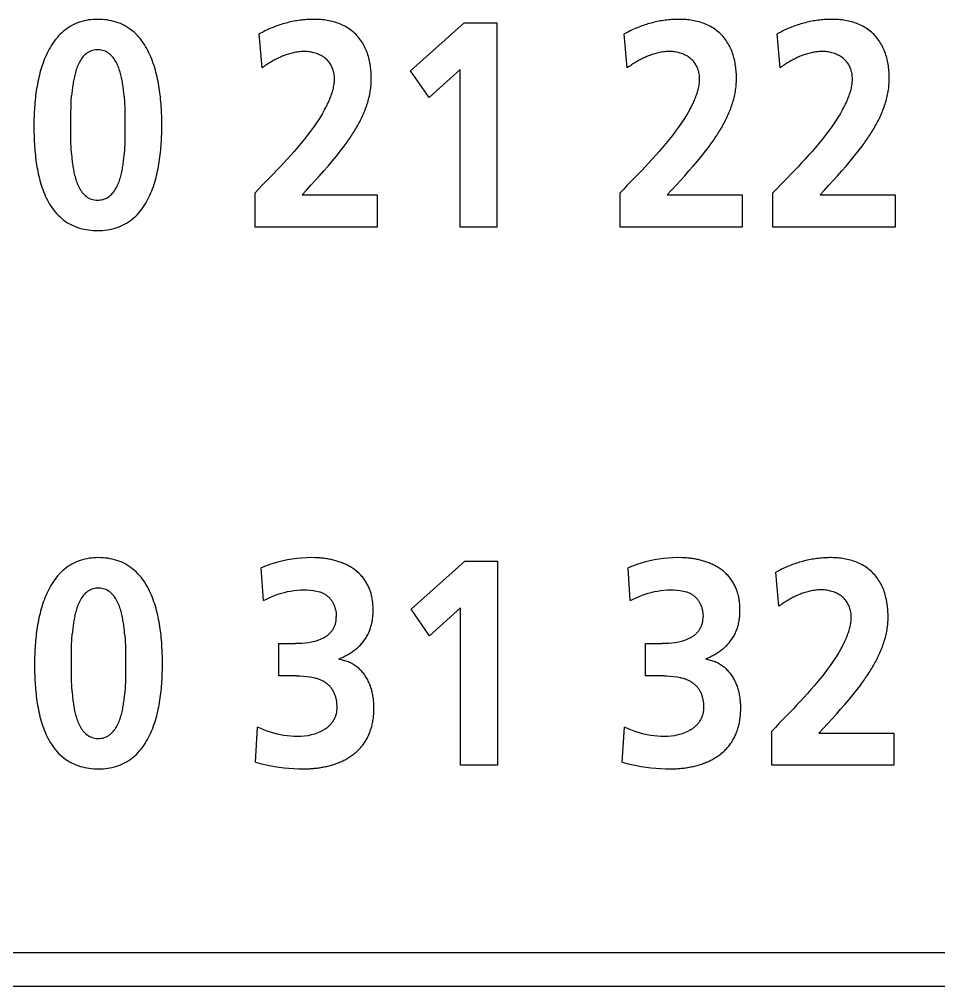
# Model space of a CAD drawing. Extents: x 168 to 388, y 259 to 356.
# Drawn here: x 307.8 to 315.9, y 321.17 to 329.69 of the extents above; entities that cross this region are included whole.
import ezdxf

# ---------------------------------------------------------------- set-up
doc = ezdxf.new("R2010")
doc.units = 0
doc.header["$MEASUREMENT"] = 0
doc.layers.get('0').update_dxf_attribs({"linetype": 'CONTINUOUS'})

msp = doc.modelspace()

# ---------------------------------------------------------------- linework, layer by layer
at = {"color": 7, "linetype": 'Continuous'}
for p, q in [((311.2454, 329.2401), (311.7188, 329.663)), ((311.7188, 329.663), (312.0064, 329.663)), ((312.0064, 329.663), (312.0064, 327.8633)), ((309.9363, 329.2659), (309.9108, 329.565)), ((313.1547, 329.2659), (313.1292, 329.565)), ((314.5017, 329.2659), (314.4762, 329.565)), ((311.4077, 329.0055), (311.2454, 329.2401)), ((311.6816, 329.253), (311.4077, 329.0055)), ((311.6816, 327.8633), (311.6816, 329.253)), ((308.2542, 328.9723), (308.2578, 329.0236)), ((308.7205, 329.0147), (308.7238, 328.9634)), ((308.2506, 328.8696), (308.252, 328.921)), ((308.252, 328.921), (308.2542, 328.9723)), ((308.7238, 328.9634), (308.726, 328.9121)), ((308.726, 328.9121), (308.7272, 328.8607)), ((310.4879, 328.8982), (310.4651, 328.8586)), ((313.7063, 328.8982), (313.6835, 328.8586)), ((308.2499, 328.7669), (308.25, 328.8183)), ((308.25, 328.8183), (308.2506, 328.8696)), ((308.7272, 328.8607), (308.7277, 328.8093)), ((310.441, 328.8199), (310.4157, 328.7818)), ((310.4651, 328.8586), (310.441, 328.8199)), ((313.6594, 328.8199), (313.6342, 328.7818)), ((313.6835, 328.8586), (313.6594, 328.8199)), ((315.0063, 328.8197), (314.9811, 328.7817)), ((315.0305, 328.8585), (315.0063, 328.8197)), ((315.0533, 328.8981), (315.0305, 328.8585)), ((308.2499, 328.7155), (308.2499, 328.7669)), ((308.7277, 328.8093), (308.7278, 328.758)), ((308.7278, 328.758), (308.7277, 328.7066)), ((310.3896, 328.7444), (310.3626, 328.7075)), ((310.4157, 328.7818), (310.3896, 328.7444)), ((313.608, 328.7444), (313.581, 328.7075)), ((313.6342, 328.7818), (313.608, 328.7444)), ((314.9549, 328.7443), (314.9279, 328.7074)), ((314.9811, 328.7817), (314.9549, 328.7443)), ((308.2503, 328.6641), (308.2499, 328.7155)), ((308.2513, 328.6128), (308.2503, 328.6641)), ((308.7272, 328.6552), (308.7261, 328.6039)), ((308.7277, 328.7066), (308.7272, 328.6552)), ((310.3349, 328.6712), (310.3065, 328.6354)), ((310.3626, 328.7075), (310.3349, 328.6712)), ((313.5533, 328.6712), (313.5249, 328.6354)), ((313.581, 328.7075), (313.5533, 328.6712)), ((314.9002, 328.6711), (314.8718, 328.6353)), ((314.9279, 328.7074), (314.9002, 328.6711)), ((308.2532, 328.5615), (308.2513, 328.6128)), ((308.2563, 328.5102), (308.2532, 328.5615)), ((308.7261, 328.6039), (308.724, 328.5525)), ((310.2483, 328.565), (310.2185, 328.5304)), ((310.2777, 328.6), (310.2483, 328.565)), ((310.3065, 328.6354), (310.2777, 328.6)), ((310.626, 328.5313), (310.6603, 328.5766)), ((313.4667, 328.565), (313.4369, 328.5304)), ((313.4961, 328.6), (313.4667, 328.565)), ((313.5249, 328.6354), (313.4961, 328.6)), ((313.8445, 328.5313), (313.8787, 328.5766)), ((314.8136, 328.5649), (314.7838, 328.5303)), ((314.843, 328.5999), (314.8136, 328.5649)), ((314.8718, 328.6353), (314.843, 328.5999)), ((315.1913, 328.5314), (315.2255, 328.5766)), ((308.724, 328.5525), (308.7206, 328.5013)), ((310.1883, 328.4962), (310.1577, 328.4622)), ((310.2185, 328.5304), (310.1883, 328.4962)), ((310.5548, 328.4431), (310.5908, 328.4869)), ((310.5908, 328.4869), (310.626, 328.5313)), ((313.4067, 328.4962), (313.3761, 328.4622)), ((313.4369, 328.5304), (313.4067, 328.4962)), ((313.7732, 328.4431), (313.8092, 328.4869)), ((313.8092, 328.4869), (313.8445, 328.5313)), ((314.7535, 328.4961), (314.723, 328.4621)), ((314.7838, 328.5303), (314.7535, 328.4961)), ((315.12, 328.4431), (315.156, 328.4869)), ((315.156, 328.4869), (315.1913, 328.5314)), ((310.0957, 328.3952), (310.0643, 328.362)), ((310.1268, 328.4286), (310.0957, 328.3952)), ((310.1577, 328.4622), (310.1268, 328.4286)), ((310.4807, 328.3572), (310.518, 328.3999)), ((310.518, 328.3999), (310.5548, 328.4431)), ((313.3141, 328.3952), (313.2827, 328.362)), ((313.3453, 328.4286), (313.3141, 328.3952)), ((313.3761, 328.4622), (313.3453, 328.4286)), ((313.6991, 328.3572), (313.7364, 328.3999)), ((313.7364, 328.3999), (313.7732, 328.4431)), ((314.6609, 328.3951), (314.6296, 328.3619)), ((314.6921, 328.4285), (314.6609, 328.3951)), ((314.723, 328.4621), (314.6921, 328.4285)), ((315.0459, 328.3573), (315.0832, 328.4)), ((315.0832, 328.4), (315.12, 328.4431)), ((310.0327, 328.329), (310.001, 328.2962)), ((310.0643, 328.362), (310.0327, 328.329)), ((310.4048, 328.2729), (310.4429, 328.3149)), ((310.4429, 328.3149), (310.4807, 328.3572)), ((313.2512, 328.329), (313.2194, 328.2962)), ((313.2827, 328.362), (313.2512, 328.329)), ((313.6232, 328.2729), (313.6613, 328.3149)), ((313.6613, 328.3149), (313.6991, 328.3572)), ((314.598, 328.3289), (314.5662, 328.2961)), ((314.6296, 328.3619), (314.598, 328.3289)), ((314.9699, 328.273), (315.0081, 328.315)), ((315.0081, 328.315), (315.0459, 328.3573)), ((309.9372, 328.2308), (309.9055, 328.1979)), ((309.9691, 328.2635), (309.9372, 328.2308)), ((310.001, 328.2962), (309.9691, 328.2635)), ((310.3281, 328.1893), (310.3665, 328.2311)), ((310.3665, 328.2311), (310.4048, 328.2729)), ((313.1556, 328.2308), (313.1239, 328.1979)), ((313.1875, 328.2635), (313.1556, 328.2308)), ((313.2194, 328.2962), (313.1875, 328.2635)), ((313.5465, 328.1893), (313.5849, 328.2311)), ((313.5849, 328.2311), (313.6232, 328.2729)), ((314.5023, 328.2308), (314.4706, 328.1979)), ((314.5342, 328.2634), (314.5023, 328.2308)), ((314.5662, 328.2961), (314.5342, 328.2634)), ((314.8933, 328.1894), (314.9316, 328.2311)), ((314.9316, 328.2311), (314.9699, 328.273)), ((309.9055, 328.1979), (309.8739, 328.1649)), ((309.8739, 327.8633), (309.8739, 328.1649)), ((310.2891, 328.147), (310.3281, 328.1893)), ((310.2891, 328.147), (310.9502, 328.147)), ((310.9502, 328.147), (310.9502, 327.8633)), ((313.1239, 328.1979), (313.0923, 328.1649)), ((313.0923, 327.8633), (313.0923, 328.1649)), ((313.5075, 328.147), (313.5465, 328.1893)), ((313.5075, 328.147), (314.1686, 328.147)), ((314.1686, 328.147), (314.1686, 327.8633)), ((314.4706, 328.1979), (314.439, 328.1649)), ((314.439, 327.8633), (314.439, 328.1649)), ((314.8542, 328.147), (314.8933, 328.1894)), ((314.8542, 328.147), (315.5156, 328.147)), ((315.5156, 328.147), (315.5156, 327.8633)), ((310.9502, 327.8633), (309.8739, 327.8633)), ((312.0064, 327.8633), (311.6816, 327.8633)), ((314.1686, 327.8633), (313.0923, 327.8633)), ((315.5156, 327.8633), (314.439, 327.8633)), ((310.0437, 324.9001), (310.005, 324.8877)), ((310.0827, 324.911), (310.0437, 324.9001)), ((310.1222, 324.9205), (310.0827, 324.911)), ((310.1615, 324.9285), (310.1222, 324.9205)), ((310.2016, 324.9353), (310.1615, 324.9285)), ((310.2418, 324.9406), (310.2016, 324.9353)), ((310.283, 324.9446), (310.2418, 324.9406)), ((310.3235, 324.9472), (310.283, 324.9446)), ((310.3641, 324.9485), (310.3235, 324.9472)), ((310.4046, 324.9482), (310.3641, 324.9485)), ((311.2499, 324.4947), (311.7233, 324.9176)), ((311.7233, 324.9176), (312.0109, 324.9176)), ((312.0109, 324.9176), (312.0109, 323.1178)), ((313.2769, 324.9001), (313.2383, 324.8877)), ((313.316, 324.911), (313.2769, 324.9001)), ((313.3554, 324.9205), (313.316, 324.911)), ((313.3948, 324.9285), (313.3554, 324.9205)), ((313.4348, 324.9353), (313.3948, 324.9285)), ((313.475, 324.9406), (313.4348, 324.9353)), ((313.5162, 324.9446), (313.475, 324.9406)), ((313.5567, 324.9472), (313.5162, 324.9446)), ((313.5973, 324.9485), (313.5567, 324.9472)), ((313.6379, 324.9482), (313.5973, 324.9485)), ((309.9669, 324.8737), (309.9294, 324.8583)), ((309.948, 324.5694), (309.9294, 324.8583)), ((310.005, 324.8877), (309.9669, 324.8737)), ((313.2001, 324.8737), (313.1626, 324.8583)), ((313.1812, 324.5694), (313.1626, 324.8583)), ((313.2383, 324.8877), (313.2001, 324.8737)), ((314.4914, 324.5205), (314.4659, 324.8195)), ((310.0793, 324.6268), (310.1064, 324.6352)), ((310.1064, 324.6352), (310.1339, 324.6427)), ((310.1339, 324.6427), (310.1616, 324.6491)), ((310.1616, 324.6491), (310.1892, 324.6544)), ((310.1892, 324.6544), (310.2174, 324.6586)), ((310.2174, 324.6586), (310.2457, 324.6618)), ((310.2457, 324.6618), (310.274, 324.6639)), ((310.274, 324.6639), (310.3025, 324.6648)), ((310.3025, 324.6648), (310.3309, 324.6645)), ((310.3309, 324.6645), (310.3593, 324.6627)), ((310.3593, 324.6627), (310.3876, 324.6592)), ((310.3876, 324.6592), (310.4155, 324.6536)), ((310.4155, 324.6536), (310.4429, 324.6458)), ((313.3125, 324.6268), (313.3396, 324.6352)), ((313.3396, 324.6352), (313.3671, 324.6427)), ((313.3671, 324.6427), (313.3949, 324.6491)), ((313.3949, 324.6491), (313.4224, 324.6544)), ((313.4224, 324.6544), (313.4506, 324.6586)), ((313.4506, 324.6586), (313.4789, 324.6618)), ((313.4789, 324.6618), (313.5073, 324.6639)), ((313.5073, 324.6639), (313.5355, 324.6648)), ((313.5355, 324.6648), (313.564, 324.6645)), ((313.564, 324.6645), (313.5924, 324.6628)), ((313.5924, 324.6628), (313.6207, 324.6592)), ((313.6207, 324.6592), (313.6486, 324.6536)), ((313.6486, 324.6536), (313.6759, 324.6458)), ((309.9492, 324.5701), (309.9744, 324.5832)), ((309.9744, 324.5832), (310.0001, 324.5955)), ((310.0001, 324.5955), (310.0262, 324.6069)), ((310.0262, 324.6069), (310.0527, 324.6174)), ((310.0527, 324.6174), (310.0793, 324.6268)), ((313.1824, 324.5701), (313.2077, 324.5832)), ((313.2077, 324.5832), (313.2333, 324.5955)), ((313.2333, 324.5955), (313.2594, 324.6069)), ((313.2594, 324.6069), (313.2859, 324.6174)), ((313.2859, 324.6174), (313.3125, 324.6268)), ((310.5856, 324.4843), (310.5894, 324.4561)), ((311.4125, 324.26), (311.2499, 324.4947)), ((311.6861, 324.5076), (311.4125, 324.26)), ((311.6861, 323.1178), (311.6861, 324.5076)), ((313.8188, 324.4843), (313.8226, 324.4561)), ((310.5894, 324.4561), (310.5905, 324.4277)), ((313.8226, 324.4561), (313.8237, 324.4277)), ((308.2575, 324.1755), (308.2598, 324.2269)), ((308.2598, 324.2269), (308.2633, 324.2781)), ((308.726, 324.2692), (308.7293, 324.2179)), ((308.7293, 324.2179), (308.7315, 324.1666)), ((310.4003, 324.2107), (310.3726, 324.2039)), ((310.4275, 324.2191), (310.4003, 324.2107)), ((310.454, 324.2296), (310.4275, 324.2191)), ((310.4794, 324.2422), (310.454, 324.2296)), ((313.6332, 324.2106), (313.6055, 324.2039)), ((313.6604, 324.2191), (313.6332, 324.2106)), ((313.6869, 324.2295), (313.6604, 324.2191)), ((313.7124, 324.2422), (313.6869, 324.2295)), ((308.2556, 324.0728), (308.2561, 324.1242)), ((308.2561, 324.1242), (308.2575, 324.1755)), ((308.7315, 324.1666), (308.7327, 324.1153)), ((310.0827, 323.9068), (310.0827, 324.1905)), ((310.0827, 324.1905), (310.2312, 324.1905)), ((310.2597, 324.1909), (310.2312, 324.1905)), ((310.2881, 324.1924), (310.2597, 324.1909)), ((310.3164, 324.195), (310.2881, 324.1924)), ((310.3447, 324.1988), (310.3164, 324.195)), ((310.3726, 324.2039), (310.3447, 324.1988)), ((313.3156, 323.9068), (313.3156, 324.1905)), ((313.3156, 324.1905), (313.4641, 324.1905)), ((313.4925, 324.1909), (313.4641, 324.1905)), ((313.521, 324.1924), (313.4925, 324.1909)), ((313.5493, 324.195), (313.521, 324.1924)), ((313.5775, 324.1988), (313.5493, 324.195)), ((313.6055, 324.2039), (313.5775, 324.1988)), ((315.043, 324.1528), (315.0202, 324.1132)), ((308.2554, 324.0214), (308.2556, 324.0728)), ((308.7327, 324.1153), (308.7332, 324.0639)), ((308.7332, 324.0639), (308.7333, 324.0125)), ((314.9961, 324.0744), (314.9709, 324.0364)), ((315.0202, 324.1132), (314.9961, 324.0744)), ((308.2554, 323.9701), (308.2554, 324.0214)), ((308.2558, 323.9187), (308.2554, 323.9701)), ((308.7332, 323.9611), (308.7327, 323.9098)), ((308.7333, 324.0125), (308.7332, 323.9611)), ((314.9177, 323.9621), (314.89, 323.9258)), ((314.9447, 323.9989), (314.9177, 323.9621)), ((314.9709, 324.0364), (314.9447, 323.9989)), ((308.2568, 323.8673), (308.2558, 323.9187)), ((308.2587, 323.816), (308.2568, 323.8673)), ((308.7327, 323.9098), (308.7316, 323.8584)), ((310.2405, 323.9068), (310.0827, 323.9068)), ((310.2405, 323.9068), (310.2704, 323.9063)), ((310.2704, 323.9063), (310.3006, 323.9046)), ((310.3006, 323.9046), (310.3311, 323.9016)), ((310.3311, 323.9016), (310.3611, 323.8971)), ((310.3611, 323.8971), (310.3908, 323.8908)), ((310.3908, 323.8908), (310.4199, 323.8825)), ((313.4734, 323.9068), (313.3156, 323.9068)), ((313.4734, 323.9068), (313.5033, 323.9063)), ((313.5033, 323.9063), (313.5336, 323.9046)), ((313.5336, 323.9046), (313.5641, 323.9016)), ((313.5641, 323.9016), (313.5941, 323.8971)), ((313.5941, 323.8971), (313.6238, 323.8908)), ((313.6238, 323.8908), (313.6529, 323.8825)), ((314.8617, 323.89), (314.8328, 323.8546)), ((314.89, 323.9258), (314.8617, 323.89)), ((308.2618, 323.7647), (308.2587, 323.816)), ((308.7295, 323.8071), (308.7261, 323.7558)), ((308.7316, 323.8584), (308.7295, 323.8071)), ((314.7736, 323.785), (314.7434, 323.7507)), ((314.8034, 323.8196), (314.7736, 323.785)), ((314.8328, 323.8546), (314.8034, 323.8196)), ((315.1459, 323.7414), (315.1811, 323.7859)), ((315.1811, 323.7859), (315.2154, 323.8311)), ((314.7128, 323.7168), (314.682, 323.6831)), ((314.7434, 323.7507), (314.7128, 323.7168)), ((315.0731, 323.6545), (315.1099, 323.6977)), ((315.1099, 323.6977), (315.1459, 323.7414)), ((314.6194, 323.6165), (314.5878, 323.5835)), ((314.6508, 323.6497), (314.6194, 323.6165)), ((314.682, 323.6831), (314.6508, 323.6497)), ((314.998, 323.5695), (315.0358, 323.6118)), ((315.0358, 323.6118), (315.0731, 323.6545)), ((314.5561, 323.5507), (314.5242, 323.5181)), ((314.5878, 323.5835), (314.5561, 323.5507)), ((314.9216, 323.4856), (314.9599, 323.5275)), ((314.9599, 323.5275), (314.998, 323.5695)), ((309.8784, 323.1463), (309.897, 323.453)), ((309.9249, 323.4412), (309.897, 323.453)), ((309.9531, 323.4301), (309.9249, 323.4412)), ((313.1116, 323.1463), (313.1302, 323.453)), ((313.1581, 323.4412), (313.1302, 323.453)), ((313.1863, 323.4301), (313.1581, 323.4412)), ((314.4606, 323.4525), (314.429, 323.4194)), ((314.4923, 323.4854), (314.4606, 323.4525)), ((314.5242, 323.5181), (314.4923, 323.4854)), ((314.8442, 323.4015), (314.8832, 323.4439)), ((314.8832, 323.4439), (314.9216, 323.4856)), ((309.9816, 323.4197), (309.9531, 323.4301)), ((310.0104, 323.4102), (309.9816, 323.4197)), ((310.0394, 323.4016), (310.0104, 323.4102)), ((310.0688, 323.3939), (310.0394, 323.4016)), ((310.0983, 323.3872), (310.0688, 323.3939)), ((310.1281, 323.3816), (310.0983, 323.3872)), ((310.1587, 323.377), (310.1281, 323.3816)), ((310.1888, 323.3737), (310.1587, 323.377)), ((310.2186, 323.3715), (310.1888, 323.3737)), ((310.2489, 323.3705), (310.2186, 323.3715)), ((310.2792, 323.3712), (310.2489, 323.3705)), ((310.3093, 323.3739), (310.2792, 323.3712)), ((310.3393, 323.3786), (310.3093, 323.3739)), ((310.3689, 323.3852), (310.3393, 323.3786)), ((310.398, 323.3937), (310.3689, 323.3852)), ((310.4264, 323.4041), (310.398, 323.3937)), ((310.454, 323.4166), (310.4264, 323.4041)), ((310.4805, 323.4313), (310.454, 323.4166)), ((313.2148, 323.4197), (313.1863, 323.4301)), ((313.2436, 323.4102), (313.2148, 323.4197)), ((313.2726, 323.4016), (313.2436, 323.4102)), ((313.302, 323.3939), (313.2726, 323.4016)), ((313.3315, 323.3872), (313.302, 323.3939)), ((313.3613, 323.3816), (313.3315, 323.3872)), ((313.3919, 323.377), (313.3613, 323.3816)), ((313.422, 323.3737), (313.3919, 323.377)), ((313.4518, 323.3715), (313.422, 323.3737)), ((313.4821, 323.3705), (313.4518, 323.3715)), ((313.5124, 323.3712), (313.4821, 323.3705)), ((313.5425, 323.3739), (313.5124, 323.3712)), ((313.5725, 323.3786), (313.5425, 323.3739)), ((313.6021, 323.3852), (313.5725, 323.3786)), ((313.6311, 323.3937), (313.6021, 323.3852)), ((313.6596, 323.4042), (313.6311, 323.3937)), ((313.6872, 323.4167), (313.6596, 323.4042)), ((313.7137, 323.4314), (313.6872, 323.4167)), ((314.429, 323.1178), (314.429, 323.4194)), ((314.8442, 323.4015), (315.5053, 323.4015)), ((315.5053, 323.4015), (315.5053, 323.1178)), ((309.8784, 323.1463), (309.9184, 323.1345)), ((309.9184, 323.1345), (309.9602, 323.1241)), ((309.9602, 323.1241), (310.0023, 323.1152)), ((310.0023, 323.1152), (310.0448, 323.1077)), ((310.0448, 323.1077), (310.0874, 323.1014)), ((310.0874, 323.1014), (310.1302, 323.0963)), ((312.0109, 323.1178), (311.6861, 323.1178)), ((313.1116, 323.1463), (313.1515, 323.1345)), ((313.1515, 323.1345), (313.1933, 323.1241)), ((313.1933, 323.1241), (313.2354, 323.1152)), ((313.2354, 323.1152), (313.2779, 323.1077)), ((313.2779, 323.1077), (313.3205, 323.1014)), ((313.3205, 323.1014), (313.3633, 323.0962)), ((315.5053, 323.1178), (314.429, 323.1178)), ((310.1302, 323.0963), (310.1731, 323.0922)), ((310.1731, 323.0922), (310.216, 323.0893)), ((310.216, 323.0893), (310.2599, 323.0874)), ((310.2599, 323.0874), (310.3028, 323.0868)), ((310.3028, 323.0868), (310.3457, 323.0878)), ((313.3633, 323.0962), (313.4061, 323.0922)), ((313.4061, 323.0922), (313.4491, 323.0893)), ((313.4491, 323.0893), (313.493, 323.0874)), ((313.493, 323.0874), (313.5361, 323.0868)), ((313.5361, 323.0868), (313.5788, 323.0878)), ((277.9148, 321.4664), (332.2157, 321.4664)), ((332.2157, 321.1667), (277.9148, 321.1667))]:
    msp.add_line(p, q, dxfattribs=at)
for centre, radius, start, end in [((308.4639, 329.2622), 0.4294, 108.4684, 119.35374), ((308.4727, 329.2354), 0.4576, 98.24635, 108.45612), ((308.4868, 329.137), 0.557, 89.83459, 98.22352), ((308.4893, 329.1238), 0.5702, 81.89436, 90.0947), ((308.5007, 329.2041), 0.4891, 72.3365, 81.89133), ((308.5143, 329.2467), 0.4444, 61.81903, 72.33824), ((310.4061, 328.6909), 1.0043, 103.36126, 106.59711), ((310.4015, 328.7105), 0.9842, 100.06025, 103.36209), ((310.3968, 328.7372), 0.957, 96.66723, 100.06278), ((310.3933, 328.7661), 0.9279, 93.2005, 96.66457), ((310.3907, 328.8193), 0.8747, 89.5066, 93.22179), ((310.392, 328.9285), 0.7655, 85.28579, 89.53092), ((310.4005, 329.0323), 0.6613, 80.37307, 85.28715), ((310.4147, 329.1159), 0.5766, 74.73974, 80.37605), ((310.433, 329.1826), 0.5074, 68.34024, 74.74447), ((313.6245, 328.6909), 1.0043, 103.36126, 106.59711), ((313.6199, 328.7105), 0.9842, 100.06025, 103.36209), ((313.6152, 328.7372), 0.957, 96.66723, 100.06278), ((313.6117, 328.7661), 0.9279, 93.2005, 96.66457), ((313.6091, 328.8193), 0.8747, 89.5066, 93.22179), ((313.6104, 328.9285), 0.7655, 85.28579, 89.53092), ((313.6189, 329.0323), 0.6613, 80.37307, 85.28715), ((313.6331, 329.1159), 0.5766, 74.73974, 80.37605), ((313.6514, 329.1826), 0.5074, 68.34024, 74.74447), ((314.9713, 328.6909), 1.0043, 103.34592, 106.582), ((314.9669, 328.7094), 0.9853, 100.04907, 103.34748), ((314.9623, 328.7358), 0.9585, 96.6609, 100.05165), ((314.9588, 328.7648), 0.9292, 93.19941, 96.65775), ((314.9561, 328.8196), 0.8744, 89.50598, 93.22231), ((314.9574, 328.9296), 0.7644, 85.27763, 89.52918), ((314.966, 329.0333), 0.6603, 80.35739, 85.27903), ((314.9801, 329.1163), 0.5761, 74.71947, 80.36036), ((314.9982, 329.1827), 0.5073, 68.31782, 74.72343), ((308.4999, 329.2187), 0.4858, 130.17082, 139.7904), ((308.4698, 329.2538), 0.4396, 119.49308, 130.12482), ((308.5173, 329.255), 0.4356, 50.92318, 61.65142), ((308.4953, 329.228), 0.4705, 40.97778, 50.911), ((310.4065, 328.6849), 1.0101, 116.1725, 119.38956), ((310.4092, 328.6792), 1.0164, 112.96936, 116.16672), ((310.4111, 328.6748), 1.0211, 109.79068, 112.97314), ((310.4096, 328.679), 1.0167, 106.59467, 109.79088), ((310.4534, 329.2341), 0.452, 61.13878, 68.32888), ((310.4716, 329.2671), 0.4143, 53.29846, 61.1424), ((310.4807, 329.2795), 0.3989, 45.13562, 53.28193), ((313.6249, 328.6849), 1.0101, 116.1725, 119.38956), ((313.6276, 328.6792), 1.0164, 112.96936, 116.16672), ((313.6295, 328.6748), 1.0211, 109.79068, 112.97314), ((313.628, 328.679), 1.0167, 106.59467, 109.79088), ((313.6718, 329.2341), 0.452, 61.13878, 68.32888), ((313.69, 329.2671), 0.4143, 53.29846, 61.1424), ((313.6991, 329.2795), 0.3989, 45.13562, 53.28193), ((314.9684, 328.6932), 1.0011, 116.19981, 119.4462), ((314.972, 328.6856), 1.0095, 112.97248, 116.19184), ((314.975, 328.6787), 1.0171, 109.78034, 112.97563), ((314.9743, 328.6806), 1.015, 106.58075, 109.78245), ((315.0186, 329.234), 0.4521, 61.12089, 68.30869), ((315.0367, 329.2668), 0.4146, 53.28433, 61.12277), ((315.0458, 329.2792), 0.3993, 45.12886, 53.26831), ((308.573, 329.1568), 0.5817, 139.77828, 147.81336), ((308.43, 329.1713), 0.557, 32.5832, 40.97466), ((310.4787, 329.2781), 0.4013, 36.98358, 45.08183), ((310.463, 329.2665), 0.4209, 29.2406, 36.96183), ((313.6971, 329.2781), 0.4013, 36.98358, 45.08183), ((313.6814, 329.2665), 0.4209, 29.2406, 36.96183), ((315.0438, 329.2778), 0.4017, 36.98394, 45.07464), ((315.0281, 329.2661), 0.4212, 29.24769, 36.96321), ((308.682, 329.0882), 0.7104, 147.81126, 154.38999), ((308.4811, 329.274), 0.1512, 105.13427, 124.58632), ((308.4866, 329.2502), 0.1756, 88.06292, 104.86146), ((308.4882, 329.2546), 0.1711, 71.35091, 88.52689), ((308.49, 329.2644), 0.1613, 52.60028, 70.84222), ((308.3297, 329.1073), 0.6759, 25.66643, 32.58108), ((310.3092, 328.9978), 0.4125, 89.36411, 95.70834), ((310.31, 329.0734), 0.3369, 81.58974, 89.35653), ((310.4248, 329.245), 0.4646, 22.25092, 29.24548), ((310.3715, 329.2233), 0.5222, 16.02195, 22.24526), ((313.5276, 328.9978), 0.4125, 89.36525, 95.70971), ((313.5284, 329.0734), 0.3369, 81.58961, 89.35686), ((313.6432, 329.245), 0.4646, 22.25092, 29.24548), ((313.5899, 329.2233), 0.5222, 16.02195, 22.24526), ((314.8742, 329.001), 0.4093, 89.18268, 95.59171), ((314.8752, 329.0736), 0.3367, 81.39995, 89.17201), ((314.9901, 329.2448), 0.4648, 22.25877, 29.25126), ((314.937, 329.2231), 0.5222, 16.0302, 22.2542), ((308.8271, 329.0181), 0.8716, 154.35944, 159.74563), ((308.5615, 329.1956), 0.2645, 140.47924, 151.6065), ((308.5007, 329.2453), 0.1859, 124.54876, 140.38253), ((308.469, 329.2368), 0.196, 37.62296, 52.64431), ((308.3974, 329.1816), 0.2864, 27.32997, 37.60744), ((308.1845, 329.0371), 0.8372, 20.11098, 25.69369), ((308.0029, 328.9705), 1.0307, 15.5795, 20.11422), ((310.4578, 328.5734), 0.8662, 117.9235, 120.94442), ((310.4086, 328.6664), 0.7611, 114.48954, 117.92795), ((310.3705, 328.7502), 0.669, 110.58136, 114.49313), ((310.3425, 328.8246), 0.5894, 106.14172, 110.58136), ((310.324, 328.8888), 0.5227, 101.14305, 106.14967), ((310.3146, 328.9351), 0.4754, 95.60763, 101.11224), ((310.3135, 329.0994), 0.3106, 73.10112, 81.52531), ((310.3226, 329.1289), 0.2798, 63.59442, 73.13781), ((310.3368, 329.1573), 0.248, 53.04523, 63.59624), ((310.3514, 329.1769), 0.2235, 41.31474, 53.02085), ((310.3592, 329.1842), 0.2129, 29.20021, 41.24483), ((310.2955, 329.2016), 0.6013, 10.60314, 16.00742), ((313.6763, 328.5733), 0.8664, 117.92263, 120.94309), ((313.627, 328.6663), 0.7612, 114.48977, 117.92772), ((313.5889, 328.7501), 0.6691, 110.58111, 114.49242), ((313.5609, 328.8246), 0.5895, 106.14314, 110.58232), ((313.5424, 328.8888), 0.5227, 101.14316, 106.14956), ((313.533, 328.9351), 0.4754, 95.60763, 101.11224), ((313.5319, 329.0994), 0.3106, 73.10073, 81.52515), ((313.541, 329.1289), 0.2798, 63.59373, 73.13712), ((313.5552, 329.1573), 0.248, 53.0473, 63.59762), ((313.5698, 329.1769), 0.2236, 41.31509, 53.02051), ((313.5776, 329.1841), 0.2129, 29.20374, 41.24722), ((313.5139, 329.2016), 0.6013, 10.60314, 16.00742), ((315.0229, 328.5741), 0.8655, 117.87738, 120.90127), ((314.9737, 328.6673), 0.7601, 114.4396, 117.88259), ((314.9355, 328.7514), 0.6678, 110.52296, 114.4423), ((314.9075, 328.8262), 0.5879, 106.07336, 110.52514), ((314.889, 328.8908), 0.5206, 101.05267, 106.07945), ((314.8797, 328.9372), 0.4733, 95.49279, 101.0226), ((314.8788, 329.099), 0.311, 72.9308, 81.34514), ((314.8881, 329.1289), 0.2797, 63.60744, 72.96277), ((314.9022, 329.1572), 0.2481, 53.06835, 63.61592), ((314.9169, 329.1769), 0.2235, 41.33436, 53.04345), ((314.9248, 329.1842), 0.2128, 29.18616, 41.26415), ((314.8612, 329.2015), 0.601, 10.60951, 16.01631), ((309.208, 328.8938), 1.2726, 164.106, 167.77857), ((309.0112, 328.9499), 1.0679, 159.73554, 164.11218), ((308.8281, 329.0747), 0.5579, 158.98821, 164.26467), ((308.6679, 329.1367), 0.3861, 151.42399, 159.04724), ((308.2902, 329.1253), 0.4075, 20.22118, 27.4431), ((308.1296, 329.0652), 0.5789, 15.22603, 20.31008), ((307.7963, 328.9125), 1.2453, 11.8451, 15.59832), ((310.5697, 328.3935), 1.0782, 123.553, 125.97698), ((310.5205, 328.469), 0.988, 120.95014, 123.59869), ((310.3531, 329.1811), 0.2198, 17.21465, 29.12213), ((310.3263, 329.173), 0.2478, 6.59757, 17.15956), ((310.1699, 329.178), 0.7291, 6.15013, 10.60764), ((310.1365, 329.1736), 0.7628, 1.95556, 6.21582), ((313.7882, 328.3931), 1.0785, 123.5512, 125.97449), ((313.739, 328.4687), 0.9883, 120.94875, 123.59662), ((313.5715, 329.1811), 0.2198, 17.21569, 29.1234), ((313.5447, 329.173), 0.2478, 6.59969, 17.16236), ((313.3883, 329.178), 0.7291, 6.15013, 10.60764), ((313.3549, 329.1736), 0.7628, 1.95556, 6.21582), ((315.1358, 328.3925), 1.0794, 123.51631, 125.97673), ((315.0851, 328.4704), 0.9863, 120.90715, 123.56051), ((314.9186, 329.1811), 0.2197, 17.19414, 29.10734), ((314.8917, 329.173), 0.2478, 6.57772, 17.14085), ((314.7359, 329.178), 0.7284, 6.15103, 10.61243), ((314.7029, 329.1735), 0.7617, 1.95136, 6.21757), ((309.4292, 328.8453), 1.499, 167.75773, 170.87557), ((309.2414, 328.9741), 0.9835, 168.14511, 171.13784), ((309.0102, 329.0233), 0.7471, 164.2558, 168.19552), ((307.9362, 329.0126), 0.7794, 11.45232, 15.22891), ((307.7139, 328.9668), 1.0063, 8.56703, 11.49171), ((307.5456, 328.8595), 1.5015, 8.74518, 11.85798), ((310.2175, 329.1709), 0.3569, 350.25582, 357.59221), ((310.2833, 329.1681), 0.2911, 357.60621, 6.59657), ((310.1558, 329.1742), 0.7434, 357.58584, 1.95744), ((313.4359, 329.1709), 0.3569, 350.25695, 357.59357), ((313.5017, 329.1681), 0.2911, 357.60598, 6.5968), ((313.3743, 329.1742), 0.7434, 357.58584, 1.95744), ((314.7827, 329.1709), 0.3571, 350.24024, 357.57366), ((314.8486, 329.1681), 0.2912, 357.58682, 6.57535), ((314.7223, 329.1742), 0.7423, 357.57468, 1.95246), ((309.6528, 328.8093), 1.7255, 170.87434, 173.58293), ((309.8165, 328.8963), 1.5639, 173.45084, 175.33285), ((309.5197, 328.9306), 1.2651, 171.13519, 173.46177), ((307.4278, 328.9235), 1.2957, 6.30259, 8.57418), ((307.2879, 328.8198), 1.7622, 6.09497, 8.74719), ((310.1166, 329.1881), 0.4592, 344.55912, 350.26666), ((310.2132, 329.1696), 0.6857, 348.28832, 353.02693), ((310.1855, 329.1729), 0.7137, 353.03688, 357.59106), ((313.3351, 329.1881), 0.4592, 344.559, 350.26677), ((313.4317, 329.1696), 0.6857, 348.28832, 353.02693), ((313.4039, 329.1729), 0.7137, 353.03688, 357.59106), ((314.6818, 329.1882), 0.4595, 344.54664, 350.25143), ((314.7792, 329.1696), 0.6852, 348.26826, 353.01076), ((314.7518, 329.1729), 0.7128, 353.02019, 357.57988), ((309.9178, 328.7794), 1.9922, 173.58014, 175.9262), ((307.1256, 328.8901), 1.5997, 4.46648, 6.30632), ((307.0034, 328.7891), 2.0484, 3.82312, 6.1048), ((309.8821, 329.2627), 0.7055, 336.37787, 340.08459), ((310.0027, 329.219), 0.5773, 340.08618, 344.61814), ((310.14, 329.1851), 0.7606, 343.992, 348.26393), ((313.1005, 329.2627), 0.7055, 336.37787, 340.08459), ((313.2211, 329.219), 0.5773, 340.08656, 344.61852), ((313.3584, 329.1851), 0.7606, 343.992, 348.26393), ((314.4473, 329.2628), 0.7058, 336.36737, 340.07271), ((314.5679, 329.219), 0.5775, 340.07517, 344.60599), ((314.7058, 329.1852), 0.7603, 343.97086, 348.24486), ((310.1683, 328.7608), 2.2433, 175.90481, 177.98825), ((306.691, 328.7681), 2.3615, 1.86486, 3.82662), ((309.5526, 329.4153), 1.0687, 331.06209, 333.51059), ((309.6998, 329.3423), 0.9044, 333.48923, 336.3816), ((309.9413, 329.2487), 0.9694, 336.91182, 340.2643), ((310.0354, 329.2151), 0.8694, 340.25892, 343.99702), ((312.7711, 329.4153), 1.0687, 331.06209, 333.51059), ((312.9183, 329.3423), 0.9044, 333.48923, 336.3816), ((313.1597, 329.2487), 0.9694, 336.91182, 340.2643), ((313.2538, 329.2151), 0.8694, 340.25892, 343.99702), ((314.1178, 329.4155), 1.069, 331.05232, 333.50036), ((314.2649, 329.3425), 0.9049, 333.48064, 336.37186), ((314.5069, 329.249), 0.9692, 336.88727, 340.24043), ((314.6011, 329.2152), 0.8692, 340.23457, 343.97405), ((310.0662, 328.7643), 2.1411, 177.98556, 180.16823), ((306.4411, 328.7598), 2.6115, 0.07878, 1.86843), ((309.7106, 329.3549), 1.2235, 331.26151, 333.91762), ((309.8351, 329.294), 1.0848, 333.91689, 336.9126), ((312.929, 329.3549), 1.2235, 331.26151, 333.91762), ((313.0535, 329.294), 1.0848, 333.91689, 336.9126), ((314.276, 329.3554), 1.2236, 331.23771, 333.89359), ((314.4006, 329.2943), 1.0849, 333.89281, 336.88853), ((310.4662, 328.7486), 2.5411, 179.78824, 181.63404), ((306.4477, 328.7583), 2.6049, 358.31756, 0.11179), ((309.557, 329.4391), 1.3986, 328.93844, 331.26205), ((312.7754, 329.4391), 1.3986, 328.93844, 331.26205), ((314.1221, 329.4398), 1.3991, 328.91536, 331.23828), ((310.5975, 328.7514), 2.6725, 181.61427, 183.36313), ((306.7616, 328.749), 2.2909, 356.27875, 358.31888), ((309.2057, 329.6599), 1.8136, 325.11338, 326.89754), ((309.3941, 329.5371), 1.5886, 326.89813, 328.94376), ((312.4241, 329.6599), 1.8136, 325.11338, 326.89754), ((312.6125, 329.5371), 1.5886, 326.89813, 328.94376), ((313.7704, 329.661), 1.8147, 325.09455, 326.87572), ((313.959, 329.538), 1.5894, 326.87578, 328.9205), ((310.0607, 328.7195), 2.1348, 183.3549, 185.54422), ((307.047, 328.7304), 2.0049, 353.95002, 356.28119), ((308.9905, 329.8098), 2.0758, 323.55261, 325.11814), ((312.2089, 329.8098), 2.0758, 323.55261, 325.11814), ((313.5549, 329.8113), 2.0774, 323.53311, 325.09749), ((309.6879, 328.6834), 1.7602, 185.54475, 188.19994), ((309.856, 328.6265), 1.604, 184.15856, 185.99359), ((307.2071, 328.6214), 1.5183, 353.52564, 355.46426), ((307.3067, 328.7025), 1.7436, 351.27966, 353.96007), ((309.4198, 328.6446), 1.4894, 188.19521, 191.33574), ((309.5499, 328.5943), 1.2962, 185.99065, 188.26132), ((309.2582, 328.5518), 1.0014, 188.25171, 191.19082), ((307.7752, 328.545), 0.945, 348.01032, 351.12518), ((307.5034, 328.5876), 1.22, 351.12141, 353.53393), ((307.5634, 328.6631), 1.484, 348.13186, 351.28132), ((309.1519, 328.5908), 1.216, 191.32899, 195.17249), ((309.0346, 328.507), 0.7734, 191.15364, 194.95934), ((308.839, 328.4547), 0.5709, 194.95655, 200.11161), ((307.9955, 328.4976), 0.7195, 343.97089, 348.0616), ((307.8058, 328.6118), 1.2362, 344.36664, 348.14736), ((308.9329, 328.5309), 0.989, 195.14566, 199.8712), ((308.6786, 328.3953), 0.3998, 200.01534, 207.37509), ((308.3227, 328.3869), 0.3737, 330.67817, 338.55484), ((308.1715, 328.447), 0.5365, 338.49144, 343.97818), ((308.0074, 328.5552), 1.0268, 339.82979, 344.38146), ((308.757, 328.4672), 0.802, 199.86424, 205.69202), ((308.5719, 328.3394), 0.2793, 207.25826, 217.79532), ((308.5024, 328.2856), 0.1916, 217.8223, 233.19299), ((308.4819, 328.2579), 0.1571, 233.13181, 251.85943), ((308.4773, 328.2834), 0.1869, 303.66645, 319.41241), ((308.4213, 328.3307), 0.2603, 319.52886, 330.83651), ((308.1884, 328.4886), 0.8339, 334.23061, 339.83485), ((308.6134, 328.398), 0.6426, 205.67693, 212.95082), ((308.5204, 328.3376), 0.5317, 212.94905, 221.73964), ((308.4857, 328.2746), 0.1741, 252.38497, 269.26671), ((308.4874, 328.2821), 0.1816, 268.75356, 284.99054), ((308.4925, 328.2603), 0.1593, 285.24663, 303.71196), ((308.4305, 328.3556), 0.5573, 318.95232, 327.33966), ((308.3307, 328.4195), 0.6758, 327.34259, 334.25861), ((308.4634, 328.2872), 0.4555, 221.78184, 232.04216), ((308.4953, 328.2992), 0.4713, 309.03867, 318.95405), ((308.4461, 328.265), 0.4274, 232.02998, 242.96494), ((308.4568, 328.2881), 0.4528, 243.0964, 253.41961), ((308.5146, 328.2791), 0.4439, 287.66437, 298.19365), ((308.5164, 328.2735), 0.4381, 298.34576, 309.01409), ((308.4717, 328.339), 0.5059, 253.43802, 262.67551), ((308.4846, 328.4389), 0.6067, 262.67403, 270.38267), ((308.4874, 328.4237), 0.5914, 270.12013, 278.02084), ((308.5021, 328.3189), 0.4856, 278.03399, 287.65425), ((308.4753, 324.5084), 0.4396, 119.49308, 130.12482), ((308.4694, 324.5167), 0.4294, 108.4684, 119.35374), ((308.4782, 324.49), 0.4576, 98.24635, 108.45612), ((308.4923, 324.3916), 0.557, 89.83459, 98.22352), ((308.4948, 324.3783), 0.5702, 81.89436, 90.0947), ((308.5062, 324.4586), 0.4891, 72.3365, 81.89133), ((308.5198, 324.5013), 0.4444, 61.81903, 72.33824), ((308.5228, 324.5096), 0.4356, 50.92318, 61.65142), ((310.3811, 324.1308), 0.8177, 85.50703, 88.35059), ((310.3848, 324.1816), 0.7668, 82.45001, 85.48216), ((310.3864, 324.1937), 0.7546, 79.36991, 82.45109), ((310.3962, 324.2451), 0.7023, 76.07312, 79.3839), ((310.41, 324.3009), 0.6448, 72.45413, 76.07332), ((310.4277, 324.3566), 0.5863, 68.49294, 72.45856), ((310.4469, 324.4052), 0.534, 64.14055, 68.49428), ((313.6143, 324.1308), 0.8177, 85.50703, 88.35059), ((313.618, 324.1816), 0.7668, 82.45001, 85.48216), ((313.6196, 324.1937), 0.7546, 79.36991, 82.45109), ((313.6294, 324.2451), 0.7023, 76.07312, 79.3839), ((313.6433, 324.3009), 0.6448, 72.45413, 76.07332), ((313.6609, 324.3566), 0.5863, 68.49294, 72.45856), ((313.6801, 324.4052), 0.534, 64.14055, 68.49428), ((314.9647, 323.9335), 1.0167, 106.59467, 109.79088), ((314.9612, 323.9455), 1.0043, 103.36126, 106.59711), ((314.9566, 323.9649), 0.9843, 100.06036, 103.36198), ((314.9519, 323.9918), 0.957, 96.66723, 100.06278), ((314.9484, 324.0207), 0.9279, 93.20012, 96.66396), ((314.9458, 324.0739), 0.8746, 89.50648, 93.2219), ((314.9471, 324.1831), 0.7655, 85.28575, 89.53088), ((314.9556, 324.2869), 0.6613, 80.37207, 85.28615), ((314.9698, 324.3704), 0.5766, 74.74073, 80.37704), ((314.9881, 324.4371), 0.5075, 68.34036, 74.74436), ((315.0085, 324.4887), 0.452, 61.13993, 68.32956), ((308.5054, 324.4733), 0.4858, 130.17082, 139.7904), ((308.5008, 324.4825), 0.4705, 40.97778, 50.911), ((310.4687, 324.4502), 0.484, 59.33895, 64.14238), ((310.4897, 324.4857), 0.4429, 54.08562, 59.33575), ((310.5089, 324.5121), 0.4102, 48.41865, 54.08702), ((310.5237, 324.5291), 0.3876, 42.39623, 48.39487), ((313.7019, 324.4502), 0.484, 59.33895, 64.14238), ((313.7229, 324.4857), 0.4429, 54.08562, 59.33575), ((313.7421, 324.5121), 0.4102, 48.41865, 54.08702), ((313.7569, 324.5291), 0.3876, 42.39623, 48.39487), ((314.9615, 323.9397), 1.0099, 116.17294, 119.39092), ((314.9642, 323.9339), 1.0162, 112.97047, 116.16828), ((314.9661, 323.9295), 1.021, 109.78951, 112.97243), ((315.0267, 324.5217), 0.4143, 53.29924, 61.14272), ((315.0358, 324.534), 0.3989, 45.13792, 53.28401), ((315.0338, 324.5326), 0.4013, 36.98512, 45.08314), ((308.6875, 324.3427), 0.7104, 147.81126, 154.38999), ((308.5785, 324.4113), 0.5817, 139.77828, 147.81336), ((308.4355, 324.4259), 0.557, 32.5832, 40.97466), ((308.3352, 324.3618), 0.6759, 25.66643, 32.58108), ((310.5319, 324.5365), 0.3766, 36.22611, 42.40041), ((310.533, 324.5376), 0.375, 29.9895, 36.18853), ((310.5208, 324.5306), 0.3891, 24.01724, 29.99344), ((313.7651, 324.5365), 0.3766, 36.22611, 42.40041), ((313.7662, 324.5376), 0.375, 29.9895, 36.18853), ((313.754, 324.5306), 0.3891, 24.01724, 29.99344), ((315.0181, 324.521), 0.4209, 29.24229, 36.96353), ((314.98, 324.4996), 0.4646, 22.25125, 29.24604), ((308.8326, 324.2726), 0.8716, 154.35944, 159.74563), ((308.5062, 324.4999), 0.1859, 124.54876, 140.38253), ((308.4866, 324.5286), 0.1512, 105.13427, 124.58632), ((308.4921, 324.5048), 0.1756, 88.06292, 104.86146), ((308.4937, 324.5092), 0.1711, 71.35091, 88.52689), ((308.4955, 324.519), 0.1613, 52.60028, 70.84222), ((308.4745, 324.4913), 0.196, 37.62296, 52.64431), ((308.1901, 324.2916), 0.8372, 20.11098, 25.69369), ((310.3568, 324.3904), 0.2695, 65.32702, 71.37971), ((310.3719, 324.4234), 0.2332, 58.32779, 65.32327), ((310.5035, 324.5231), 0.408, 18.29338, 23.99199), ((310.4659, 324.5106), 0.4475, 13.10201, 18.29716), ((313.5897, 324.39), 0.2699, 65.32991, 71.37528), ((313.6049, 324.423), 0.2336, 58.34277, 65.3268), ((313.7367, 324.5231), 0.408, 18.29338, 23.99199), ((313.6991, 324.5106), 0.4475, 13.10201, 18.29716), ((314.8971, 324.0807), 0.5879, 106.03906, 110.49039), ((314.8788, 324.1447), 0.5212, 101.02438, 106.04498), ((314.8696, 324.1903), 0.4747, 95.48169, 100.99432), ((314.8643, 324.2528), 0.4121, 89.34484, 95.5748), ((314.8651, 324.327), 0.3378, 81.59263, 89.33882), ((314.8687, 324.3538), 0.3108, 73.11154, 81.53069), ((314.8779, 324.3835), 0.2797, 63.81523, 73.14676), ((314.8919, 324.4118), 0.2482, 53.27767, 63.82318), ((314.9267, 324.4778), 0.5222, 16.02301, 22.24678), ((309.0167, 324.2045), 1.0679, 159.73554, 164.11218), ((308.6734, 324.3912), 0.3861, 151.42399, 159.04724), ((308.567, 324.4501), 0.2645, 140.47924, 151.6065), ((308.4029, 324.4362), 0.2864, 27.32997, 37.60744), ((308.2957, 324.3799), 0.4075, 20.22118, 27.4431), ((308.0084, 324.225), 1.0307, 15.5795, 20.11422), ((310.3865, 324.447), 0.2055, 50.55129, 58.32266), ((310.3962, 324.4587), 0.1902, 41.98155, 50.55679), ((310.3982, 324.4608), 0.1873, 33.20692, 41.91627), ((310.393, 324.4576), 0.1934, 24.72696, 33.16236), ((310.4238, 324.5008), 0.4908, 8.36686, 13.10409), ((310.3684, 324.4927), 0.5468, 4.11366, 8.36521), ((313.6194, 324.4466), 0.2059, 50.57186, 58.3375), ((313.6292, 324.4584), 0.1905, 42.01328, 50.57593), ((313.6313, 324.4606), 0.1875, 33.24925, 41.95105), ((313.6262, 324.4575), 0.1934, 24.7684, 33.20311), ((313.657, 324.5008), 0.4908, 8.36686, 13.10409), ((313.6016, 324.4927), 0.5468, 4.11366, 8.36521), ((315.0738, 323.7263), 0.9847, 120.88582, 123.54331), ((315.0118, 323.8298), 0.8641, 117.8511, 120.87958), ((314.9628, 323.9227), 0.759, 114.40967, 117.85747), ((314.9249, 324.0064), 0.6671, 110.4895, 114.41204), ((314.9066, 324.4316), 0.2235, 41.54566, 53.25405), ((314.9145, 324.439), 0.2127, 29.17444, 41.47662), ((314.8506, 324.4562), 0.6012, 10.60389, 16.00863), ((314.7251, 324.4326), 0.729, 6.15005, 10.60801), ((309.2136, 324.1483), 1.2726, 164.106, 167.77857), ((309.0157, 324.2778), 0.7471, 164.2558, 168.19552), ((308.8336, 324.3293), 0.5579, 158.98821, 164.26467), ((308.1352, 324.3198), 0.5789, 15.22603, 20.31008), ((307.9417, 324.2671), 0.7794, 11.45232, 15.22891), ((307.8018, 324.167), 1.2453, 11.8451, 15.59832), ((310.3764, 324.45), 0.2117, 17.02519, 24.73086), ((310.3407, 324.4392), 0.249, 10.44874, 17.00068), ((310.2997, 324.4877), 0.6157, 0.33916, 4.11575), ((310.288, 324.4868), 0.6274, 356.70783, 0.41478), ((313.6098, 324.4499), 0.2116, 17.06354, 24.77584), ((313.5743, 324.4391), 0.2487, 10.47244, 17.03468), ((313.5329, 324.4877), 0.6157, 0.33916, 4.11575), ((313.5212, 324.4868), 0.6274, 356.70783, 0.41478), ((315.1254, 323.6471), 1.0793, 123.49994, 125.97479), ((314.9081, 324.4358), 0.2198, 17.18994, 29.09537), ((314.8809, 324.4276), 0.2482, 6.59068, 17.13436), ((314.6916, 324.4281), 0.7627, 1.95646, 6.21694), ((309.4348, 324.0998), 1.499, 167.75773, 170.87557), ((309.5252, 324.1852), 1.2651, 171.13519, 173.46177), ((309.247, 324.2286), 0.9835, 168.14511, 171.13784), ((307.7194, 324.2214), 1.0063, 8.56703, 11.49171), ((307.5511, 324.1141), 1.5015, 8.74518, 11.85798), ((310.3805, 324.4227), 0.2096, 345.8253, 353.60537), ((310.3225, 324.4291), 0.268, 353.61966, 359.69457), ((310.426, 324.4744), 0.4887, 347.72096, 352.47858), ((310.3657, 324.4823), 0.5496, 352.47911, 356.70958), ((313.6142, 324.4227), 0.2092, 345.79003, 353.58658), ((313.5564, 324.4291), 0.2674, 353.60265, 359.69427), ((313.6592, 324.4744), 0.4887, 347.72096, 352.47858), ((313.5989, 324.4823), 0.5496, 352.47911, 356.70958), ((314.7724, 324.4255), 0.3571, 350.26245, 357.59609), ((314.838, 324.4226), 0.2914, 357.61097, 6.59172), ((314.7407, 324.4274), 0.7136, 353.03575, 357.59017), ((314.711, 324.4288), 0.7433, 357.58573, 1.95756), ((309.6584, 324.0639), 1.7255, 170.87434, 173.58293), ((309.822, 324.1508), 1.5639, 173.45084, 175.33285), ((307.4333, 324.1781), 1.2957, 6.30259, 8.57418), ((307.1311, 324.1446), 1.5997, 4.46648, 6.30632), ((307.2934, 324.0744), 1.7622, 6.09497, 8.74719), ((310.3865, 324.4281), 0.2068, 312.32067, 320.20856), ((310.399, 324.4176), 0.1904, 320.2173, 328.79619), ((310.3996, 324.4173), 0.1898, 328.80283, 337.39866), ((310.3942, 324.4193), 0.1956, 337.4454, 345.78787), ((310.508, 324.4532), 0.404, 336.66709, 342.42251), ((310.4747, 324.4638), 0.4388, 342.4202, 347.71842), ((313.6195, 324.4285), 0.2072, 312.22992, 320.10522), ((313.6322, 324.4178), 0.1906, 320.11588, 328.74605), ((313.6329, 324.4174), 0.1897, 328.75273, 337.35337), ((313.6276, 324.4194), 0.1953, 337.40019, 345.75411), ((313.7412, 324.4532), 0.404, 336.66709, 342.42251), ((313.708, 324.4638), 0.4388, 342.4202, 347.71842), ((314.558, 324.4735), 0.577, 340.0883, 344.62233), ((314.6718, 324.4426), 0.4591, 344.56521, 350.27389), ((314.7683, 324.4242), 0.6858, 348.28944, 353.02781), ((309.9233, 324.034), 1.9922, 173.58014, 175.9262), ((307.0089, 324.0437), 2.0484, 3.82312, 6.1048), ((310.3505, 324.474), 0.2652, 299.08425, 305.23427), ((310.3704, 324.446), 0.2309, 305.22581, 312.29067), ((310.5257, 324.447), 0.3854, 318.26587, 324.40628), ((310.5325, 324.4421), 0.3771, 324.40991, 330.57642), ((310.5259, 324.4457), 0.3846, 330.60143, 336.64749), ((313.5833, 324.4748), 0.266, 299.02909, 305.16263), ((313.6032, 324.4466), 0.2315, 305.15786, 312.20577), ((313.7589, 324.447), 0.3854, 318.26587, 324.40628), ((313.7657, 324.4421), 0.3771, 324.40991, 330.57642), ((313.7591, 324.4457), 0.3846, 330.60143, 336.64749), ((314.255, 324.5969), 0.9044, 333.49071, 336.38331), ((314.4374, 324.5171), 0.7053, 336.38056, 340.08842), ((314.5905, 324.4696), 0.8694, 340.25892, 343.99702), ((314.6951, 324.4397), 0.7607, 343.99211, 348.26382), ((310.1738, 324.0153), 2.2433, 175.90481, 177.98825), ((306.6965, 324.0226), 2.3615, 1.86486, 3.82662), ((310.4433, 324.5405), 0.5103, 302.91497, 307.47122), ((310.4778, 324.4955), 0.4537, 307.46975, 312.59458), ((310.5064, 324.4642), 0.4113, 312.60894, 318.26197), ((313.6765, 324.5405), 0.5103, 302.91497, 307.47122), ((313.711, 324.4955), 0.4537, 307.46975, 312.59458), ((313.7396, 324.4642), 0.4113, 312.60894, 318.26197), ((314.1077, 324.6699), 1.0687, 331.06378, 333.51228), ((314.3902, 324.5485), 1.0848, 333.91689, 336.9126), ((314.4963, 324.5033), 0.9694, 336.91194, 340.26419), ((310.0717, 324.0188), 2.1411, 177.98556, 180.16823), ((306.4466, 324.0143), 2.6115, 0.07878, 1.86843), ((310.3397, 324.7143), 0.7127, 292.62754, 295.78686), ((310.5625, 323.6954), 0.3595, 74.91275, 81.77611), ((310.335, 324.7255), 0.7248, 295.74225, 298.95015), ((310.5633, 323.6978), 0.357, 68.02683, 74.94171), ((310.4018, 324.6048), 0.5869, 298.94461, 302.90588), ((313.5729, 324.7143), 0.7127, 292.62754, 295.78686), ((313.7957, 323.6954), 0.3595, 74.9126, 81.77573), ((313.5682, 324.7255), 0.7248, 295.74225, 298.95015), ((313.7966, 323.6978), 0.3571, 68.02779, 74.94244), ((313.635, 324.6048), 0.5869, 298.94461, 302.90588), ((314.2657, 324.6095), 1.2235, 331.26151, 333.91762), ((310.4717, 324.0031), 2.5411, 179.78824, 181.63404), ((306.4532, 324.0128), 2.6049, 358.31756, 0.11179), ((310.5749, 323.7263), 0.3263, 60.47328, 68.03816), ((310.5786, 323.7332), 0.3184, 52.70683, 60.4386), ((310.5761, 323.7302), 0.3223, 45.01475, 52.67349), ((310.5662, 323.7205), 0.3362, 37.6557, 44.99782), ((313.8081, 323.7263), 0.3263, 60.47343, 68.03808), ((313.8118, 323.7332), 0.3184, 52.70709, 60.43977), ((313.8093, 323.7302), 0.3223, 45.01499, 52.6735), ((313.7994, 323.7205), 0.3362, 37.65569, 44.99758), ((313.9492, 324.7916), 1.5886, 326.89813, 328.94376), ((314.1121, 324.6937), 1.3986, 328.93844, 331.26205), ((310.603, 324.006), 2.6725, 181.61427, 183.36313), ((306.7671, 324.0036), 2.2909, 356.27875, 358.31888), ((310.314, 323.5572), 0.3422, 66.88802, 71.9636), ((310.3332, 323.6023), 0.2932, 60.96212, 66.88702), ((310.5451, 323.7042), 0.3629, 30.72601, 37.65554), ((310.5137, 323.6855), 0.3994, 24.5467, 30.72673), ((313.5471, 323.5574), 0.3419, 66.89128, 71.97052), ((313.5664, 323.6026), 0.2928, 60.96152, 66.89283), ((313.7783, 323.7042), 0.3629, 30.72539, 37.65538), ((313.7469, 323.6855), 0.3994, 24.54794, 30.72796), ((313.5456, 325.0643), 2.0758, 323.55179, 325.11732), ((313.7608, 324.9144), 1.8136, 325.11415, 326.89853), ((310.0662, 323.9741), 2.1348, 183.3549, 185.54422), ((307.0525, 323.9849), 2.0049, 353.95002, 356.28119), ((310.3521, 323.6362), 0.2543, 54.13616, 60.967), ((310.366, 323.6556), 0.2304, 46.57773, 54.11628), ((310.3764, 323.6668), 0.2152, 38.47007, 46.54176), ((310.3753, 323.6659), 0.2165, 30.45335, 38.47446), ((310.4746, 323.6677), 0.4424, 18.96584, 24.54557), ((310.4281, 323.6517), 0.4915, 13.94935, 18.97132), ((313.5853, 323.6366), 0.2539, 54.1256, 60.96538), ((313.5992, 323.656), 0.2301, 46.55623, 54.10439), ((313.6095, 323.667), 0.2149, 38.43991, 46.52031), ((313.6083, 323.6661), 0.2164, 30.41846, 38.44347), ((313.7078, 323.6677), 0.4424, 18.96645, 24.54595), ((313.6614, 323.6517), 0.4915, 13.94972, 18.9717), ((309.6934, 323.9379), 1.7602, 185.54475, 188.19994), ((309.8615, 323.881), 1.604, 184.15856, 185.99359), ((309.5554, 323.8488), 1.2962, 185.99065, 188.26132), ((307.5089, 323.8421), 1.22, 351.12141, 353.53393), ((307.2126, 323.8759), 1.5183, 353.52564, 355.46426), ((307.3123, 323.9571), 1.7436, 351.27966, 353.96007), ((310.3649, 323.66), 0.2285, 22.80282, 30.40341), ((310.3456, 323.652), 0.2495, 15.82936, 22.79072), ((310.2945, 323.6375), 0.3026, 10.07753, 15.81875), ((310.3748, 323.6384), 0.5465, 9.41, 13.95319), ((310.3275, 323.6305), 0.5944, 5.26062, 9.41342), ((313.5978, 323.6601), 0.2285, 22.77114, 30.37081), ((313.5783, 323.652), 0.2496, 15.80136, 22.75677), ((313.527, 323.6375), 0.303, 10.06016, 15.79359), ((313.608, 323.6384), 0.5465, 9.40897, 13.95262), ((313.5607, 323.6305), 0.5945, 5.26233, 9.41468), ((309.4254, 323.8992), 1.4894, 188.19521, 191.33574), ((309.2637, 323.8063), 1.0014, 188.25171, 191.19082), ((309.0401, 323.7616), 0.7734, 191.15364, 194.95934), ((307.7807, 323.7996), 0.945, 348.01032, 351.12518), ((307.8113, 323.8664), 1.2362, 344.36664, 348.14736), ((307.5689, 323.9177), 1.484, 348.13186, 351.28132), ((310.2507, 323.6291), 0.3472, 5.18075, 10.18371), ((310.3149, 323.6299), 0.2828, 353.90264, 0.04396), ((310.2679, 323.6306), 0.3298, 359.91445, 5.18061), ((310.2596, 323.6244), 0.6626, 1.52409, 5.24867), ((310.1785, 323.6219), 0.7438, 358.22898, 1.54755), ((313.483, 323.6291), 0.3478, 5.16959, 10.16316), ((313.5473, 323.6299), 0.2834, 353.91576, 0.04495), ((313.5002, 323.6306), 0.3305, 359.91631, 5.1717), ((313.4929, 323.6244), 0.6626, 1.52413, 5.24895), ((313.4121, 323.6219), 0.7434, 358.22673, 1.54713), ((309.1574, 323.8453), 1.216, 191.32899, 195.17249), ((308.9384, 323.7855), 0.989, 195.14566, 199.8712), ((308.8445, 323.7093), 0.5709, 194.95655, 200.11161), ((308.177, 323.7015), 0.5365, 338.49144, 343.97818), ((308.0011, 323.7521), 0.7195, 343.97089, 348.0616), ((308.0129, 323.8097), 1.0268, 339.82979, 344.38146), ((310.3914, 323.6228), 0.2064, 328.37421, 336.79198), ((310.3977, 323.62), 0.1994, 336.78757, 345.49921), ((310.3862, 323.6223), 0.2111, 345.69119, 353.91144), ((310.2954, 323.6144), 0.6266, 350.70637, 354.64564), ((310.2359, 323.62), 0.6863, 354.64538, 358.24211), ((313.6241, 323.6227), 0.2065, 328.41542, 336.82839), ((313.6304, 323.62), 0.1996, 336.8251, 345.52735), ((313.6188, 323.6223), 0.2115, 345.71789, 353.9244), ((313.5291, 323.6144), 0.6261, 350.70058, 354.64283), ((313.4696, 323.62), 0.6858, 354.64138, 358.24063), ((308.7625, 323.7218), 0.802, 199.86424, 205.69202), ((308.6841, 323.6498), 0.3998, 200.01534, 207.37509), ((308.5774, 323.5939), 0.2793, 207.25826, 217.79532), ((308.4268, 323.5853), 0.2603, 319.52886, 330.83651), ((308.3282, 323.6415), 0.3737, 330.67817, 338.55484), ((308.1939, 323.7431), 0.8339, 334.23061, 339.83485), ((310.318, 323.6977), 0.3121, 301.39884, 306.96414), ((310.3405, 323.6677), 0.2746, 306.9598, 313.28571), ((310.3631, 323.6438), 0.2417, 313.27898, 320.45717), ((310.3794, 323.6301), 0.2204, 320.49435, 328.37399), ((310.3976, 323.5937), 0.5222, 341.68123, 346.40861), ((310.3476, 323.6058), 0.5737, 346.4062, 350.70998), ((313.5512, 323.697), 0.3114, 301.45011, 307.02733), ((313.5737, 323.6672), 0.274, 307.02714, 313.36473), ((313.5962, 323.6435), 0.2414, 313.35505, 320.49844), ((313.6123, 323.63), 0.2203, 320.53635, 328.41645), ((313.6311, 323.5938), 0.522, 341.66887, 346.39831), ((313.5813, 323.6058), 0.5732, 346.39609, 350.70285), ((308.6189, 323.6525), 0.6426, 205.67693, 212.95082), ((308.508, 323.5402), 0.1916, 217.8223, 233.19299), ((308.4874, 323.5125), 0.1571, 233.13181, 251.85943), ((308.4912, 323.5292), 0.1741, 252.38497, 269.26671), ((308.493, 323.5366), 0.1816, 268.75356, 284.99054), ((308.498, 323.5149), 0.1593, 285.24663, 303.71196), ((308.4828, 323.538), 0.1869, 303.66645, 319.41241), ((308.3362, 323.6741), 0.6758, 327.34259, 334.25861), ((310.4597, 323.5712), 0.4561, 331.0854, 336.49838), ((310.4404, 323.5795), 0.4771, 336.5077, 341.68109), ((313.693, 323.5713), 0.4561, 331.07172, 336.4847), ((313.6737, 323.5796), 0.477, 336.49357, 341.6681), ((308.5259, 323.5922), 0.5317, 212.94905, 221.73964), ((308.436, 323.6102), 0.5573, 318.95232, 327.33966), ((310.4742, 323.5646), 0.4404, 314.11735, 319.7232), ((310.4787, 323.5607), 0.4344, 319.71824, 325.40105), ((310.477, 323.5617), 0.4364, 325.43113, 331.08805), ((313.7072, 323.5648), 0.4406, 314.10973, 319.71214), ((313.7118, 323.5609), 0.4346, 319.70914, 325.38988), ((313.7101, 323.5618), 0.4365, 325.41969, 331.07524), ((308.4689, 323.5417), 0.4555, 221.78184, 232.04216), ((308.5219, 323.528), 0.4381, 298.34576, 309.01409), ((308.5008, 323.5537), 0.4713, 309.03867, 318.95405), ((310.4248, 323.6291), 0.5218, 298.86776, 303.59903), ((310.4445, 323.5994), 0.4861, 303.60809, 308.6926), ((310.4627, 323.5766), 0.457, 308.68916, 314.09092), ((313.6577, 323.6295), 0.5222, 298.86287, 303.58979), ((313.6775, 323.5997), 0.4865, 303.59854, 308.68901), ((313.6957, 323.5769), 0.4573, 308.68624, 314.08434), ((308.4516, 323.5195), 0.4274, 232.02998, 242.96494), ((308.4623, 323.5426), 0.4528, 243.0964, 253.41961), ((308.4773, 323.5935), 0.5059, 253.43802, 262.67551), ((308.5076, 323.5734), 0.4856, 278.03399, 287.65425), ((308.5202, 323.5337), 0.4439, 287.66437, 298.19365), ((310.3155, 323.9532), 0.8657, 277.6948, 280.54638), ((310.3265, 323.8955), 0.8069, 280.5347, 283.59388), ((310.3419, 323.8316), 0.7412, 283.59396, 286.92444), ((310.3601, 323.7721), 0.679, 286.92006, 290.55551), ((310.3806, 323.7173), 0.6205, 290.55391, 294.53235), ((310.402, 323.6705), 0.569, 294.5303, 298.86868), ((313.5486, 323.9529), 0.8654, 277.6987, 280.55119), ((313.5595, 323.8955), 0.807, 280.54068, 283.59941), ((313.5749, 323.8317), 0.7414, 283.59803, 286.9276), ((313.593, 323.7724), 0.6794, 286.92266, 290.55629), ((313.6136, 323.7177), 0.6209, 290.5563, 294.532), ((313.6349, 323.6709), 0.5695, 294.52857, 298.86328), ((308.4901, 323.6935), 0.6067, 262.67403, 270.38267), ((308.4929, 323.6782), 0.5914, 270.12013, 278.02084), ((310.3048, 324.0558), 0.9689, 272.41377, 274.96172), ((310.3101, 323.9935), 0.9063, 274.97099, 277.6947), ((313.5381, 324.0545), 0.9676, 272.41092, 274.96209), ((313.5433, 323.9925), 0.9053, 274.97097, 277.69766)]:
    msp.add_arc(centre, radius, start, end, dxfattribs=at)

doc.saveas('drawing.dxf')
